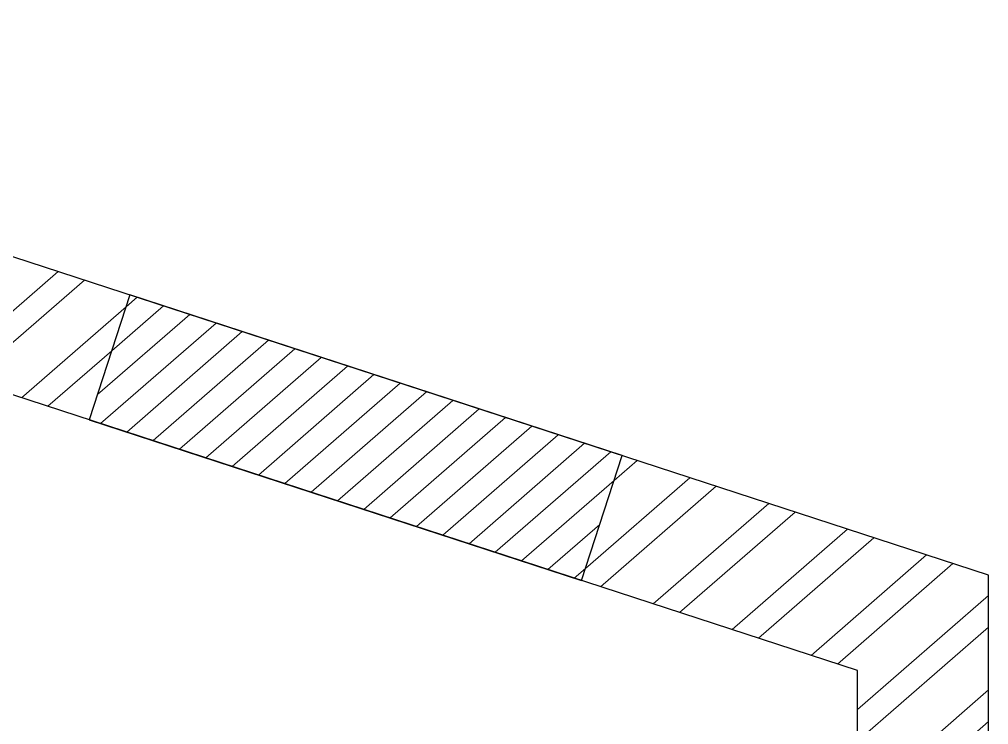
# Model space of a CAD drawing. Header units: feet. Extents: x 3651693 to 3662081, y -5465341 to -5451435.
# Drawn here: x 3659458 to 3661157, y -5454481 to -5453246 of the extents above; entities that cross this region are included whole.
import ezdxf

# ---------------------------------------------------------------- set-up
doc = ezdxf.new("R2010")
doc.units = ezdxf.units.FT
doc.header["$LTSCALE"] = 33
doc.header["$MEASUREMENT"] = 0
doc.layers.add('A-WALL', color=1, linetype='Continuous')
doc.layers.add('LENS-DIM', color=252, linetype='Continuous', lineweight=5)
doc.layers.add('LN-HATCH', color=251, linetype='Continuous', lineweight=0)

# ---------------------------------------------------------------- blocks, each defined once
blk = doc.blocks.new('A$C7768cef6')
at = {"layer": 'LN-HATCH'}
h = blk.add_hatch(dxfattribs=at)
h.set_pattern_fill('ANSI32', color=256, scale=333, angle=180)
h.set_pattern_definition([(225, (-8476145.5, 5278101), (88.2999593, -88.2999593), []), (225, (-8476204.37, 5278101), (88.2999593, -88.2999593), [])])
h.paths.add_polyline_path([(3206.3, -4048.7), (2977.2, -4069.3), (3230.2, -7684.4), (3460.7, -7684.4)])
h.paths.add_polyline_path([(2967.6, -637.5), (2738.2, -653.5), (2945.4, -3615.3), (3174.6, -3594.7)])
h.paths.add_polyline_path([(2722.8, 2860.8), (2067.5, 3024.9), (2011.6, 2801.8), (2505, 2678.2), (2714.5, -314.4), (2943.9, -298.3)])
h.paths.add_polyline_path([(102.6, 3517), (70.2, 3288), (1131.2, 3022.3), (1187.1, 3245.4)])
h.paths.add_polyline_path([(-2536.4, 4177.9), (-2573.7, 3950.1), (-207.7, 3357.6), (-175.4, 3586.6)])
h.paths.add_polyline_path([(-5282.9, 4865.8), (-5322.6, 4638.6), (-2865.7, 4023.3), (-2828.4, 4251)])
h.paths.add_polyline_path([(-5692.4, 4525.2), (-5924.1, 4525.2), (-5595, 1838.1), (-5365.4, 1855.2)])
h.paths.add_polyline_path([(-5270.1, 308.5), (-5499.9, 298.4), (-5427.5, -1348.9), (-5197.2, -1348.9)])
h.paths.add_polyline_path([(-3478.4, -1566.6), (-3484.2, -1335.6), (-5017.2, -1518.9), (-5017.2, -1750.5)])
h.paths.add_polyline_path([(-3243.6, -1756.6), (-3473.7, -1756.6), (-3436.2, -3256.2), (-2879.8, -3256.2), (-2649.7, -3250.9), (-2661.9, -3026.2), (-3211.9, -3026.2)])
h.paths.add_polyline_path([(-2593.6, -4289.4), (-2824.6, -4276.1), (-2641.2, -7669.4), (-2410.8, -7669.4)])
h = blk.add_hatch(dxfattribs=at)
h.set_pattern_fill('ANSI31', color=256, scale=333, angle=180)
h.set_pattern_definition([(225, (-8476145.5, 5278101), (29.43331977, -29.43331977), [])])
h.paths.add_polyline_path([(1187.1, 3245.4), (1131.2, 3022.3), (2011.6, 2801.8), (2067.5, 3024.9)])
at = {"layer": 'A-WALL'}
for p, q in [((2722.8, 2860.8, -81.9), (-5987.4, 5042.2, -81.9)), ((2505, 2678.2, -81.9), (70.2, 3288, -81.9)), ((3497.1, -8204.4, -81.9), (2722.8, 2860.8, -81.9)), ((2714.5, -314.4, -81.9), (2505, 2678.2, -81.9))]:
    blk.add_line(p, q, dxfattribs=at)
at = {"layer": 'A-WALL', "elevation": -81.9}
blk.add_lwpolyline([(2067.5, 3024.9), (1187.1, 3245.4), (1131.2, 3022.3), (2011.6, 2801.8)], close=True, dxfattribs=at)

msp = doc.modelspace()

# ---------------------------------------------------------------- block references
at = {"layer": 'LENS-DIM', "color": 2, "rotation": 355.9972772775358}
msp.add_blockref('A$C7768cef6', (3658240.9, -5456882.9, 81.9), dxfattribs=at)

doc.saveas('drawing.dxf')
